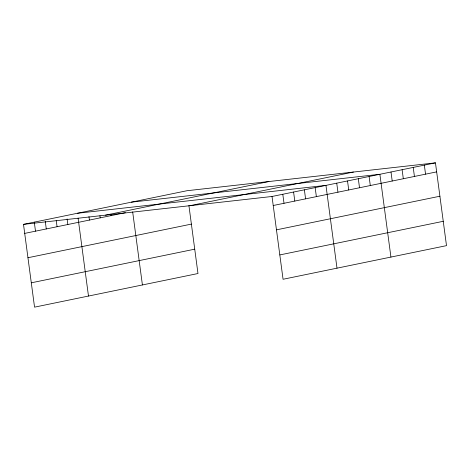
<?xml version="1.0" encoding="UTF-8"?>
<svg xmlns="http://www.w3.org/2000/svg" width="470" height="470" viewBox="0 0 470 470"><rect width="100%" height="100%" fill="white"/><g stroke="black" fill="none" stroke-linecap="round" stroke-linejoin="round"><path stroke-width="0.7" d="M188.905 205.484L197.982 273.522L34.545 307.151L23.5 224.36L186.937 190.732L435.455 162.849L446.5 245.64L283.063 279.268L272.018 196.478L435.455 162.849M105.509 215.16L268.946 181.532M24.704 233.39L125.384 212.669M190.003 205.678L353.446 172.049M273.223 205.508L436.659 171.879M27.953 257.73L191.39 224.102M276.466 229.848L439.908 196.219M31.296 282.811L194.739 249.176M279.815 254.928L443.251 221.3M131.371 202.165L379.883 174.282L390.928 257.072M77.433 213.263L325.951 185.38L336.996 268.17M23.5 224.36L272.018 196.478M424.339 165.135L425.544 174.164M413.224 167.426L414.428 176.45M402.114 169.711L403.319 178.741M390.999 171.996L392.203 181.026M369.097 176.503L370.301 185.533M358.31 178.723L359.515 187.753M347.524 180.944L348.728 189.968M336.737 183.165L337.942 192.189M315.164 187.601L316.369 196.63M304.378 189.821L305.582 198.851M293.591 192.042L294.796 201.066M282.805 194.263L284.009 203.287M132.669 211.905L142.416 284.955M110.814 214.244L111.002 215.63M99.934 215.765L100.21 217.851M88.965 216.6L89.423 220.072M78.085 218.121L88.483 296.053M67.11 218.955L67.85 224.507M56.23 220.477L57.064 226.728M45.261 221.311L46.277 228.949M34.287 222.14L35.491 231.17"/></g></svg>
